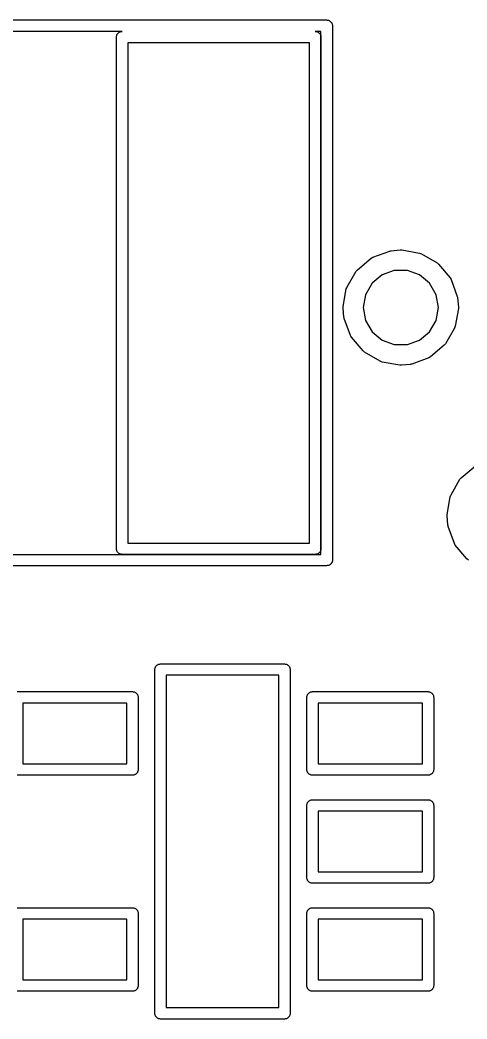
# Model space of a CAD drawing. Extents: x 105.1 to 166.9, y -128.1 to -71.6.
# Drawn here: x 138.34 to 142.27, y -122.53 to -113.74 of the extents above; entities that cross this region are included whole.
import ezdxf

# ---------------------------------------------------------------- set-up
doc = ezdxf.new("R2010")
doc.units = 0
doc.header["$MEASUREMENT"] = 0
doc.layers.add('BLACK', color=7, linetype='CONTINUOUS')

msp = doc.modelspace()

# ---------------------------------------------------------------- linework, layer by layer
at = {"layer": 'Black'}
for p, q in [((136.334, -113.744), (141.034, -113.744)), ((141.034, -113.744), (141.039, -113.745)), ((141.039, -113.745), (141.043, -113.745)), ((141.043, -113.745), (141.047, -113.746)), ((141.047, -113.746), (141.051, -113.747)), ((141.051, -113.747), (141.055, -113.749)), ((141.055, -113.749), (141.059, -113.751)), ((141.059, -113.751), (141.063, -113.754)), ((141.063, -113.754), (141.066, -113.756)), ((141.066, -113.756), (141.069, -113.759)), ((141.069, -113.759), (141.073, -113.762)), ((141.073, -113.762), (141.075, -113.766)), ((141.075, -113.766), (141.078, -113.769)), ((141.078, -113.769), (141.079, -113.773)), ((141.079, -113.773), (141.081, -113.777)), ((141.081, -113.777), (141.082, -113.781)), ((139.234, -113.844), (138.134, -113.844)), ((139.191, -113.869), (139.194, -113.866)), ((139.194, -113.866), (139.196, -113.862)), ((139.196, -113.862), (139.199, -113.859)), ((139.199, -113.859), (139.202, -113.856)), ((139.202, -113.856), (139.206, -113.854)), ((139.206, -113.854), (139.209, -113.851)), ((139.209, -113.851), (139.213, -113.849)), ((139.213, -113.849), (139.217, -113.847)), ((139.217, -113.847), (139.221, -113.846)), ((139.221, -113.846), (139.226, -113.845)), ((139.226, -113.845), (139.23, -113.845)), ((139.23, -113.845), (139.234, -113.844)), ((140.934, -113.844), (140.939, -113.845)), ((140.984, -113.844), (140.934, -113.844)), ((140.939, -113.845), (140.943, -113.845)), ((140.943, -113.845), (140.947, -113.846)), ((140.947, -113.846), (140.951, -113.847)), ((140.951, -113.847), (140.955, -113.849)), ((140.955, -113.849), (140.959, -113.851)), ((140.959, -113.851), (140.963, -113.854)), ((140.963, -113.854), (140.966, -113.856)), ((140.966, -113.856), (140.969, -113.859)), ((140.969, -113.859), (140.973, -113.862)), ((140.973, -113.862), (140.975, -113.866)), ((140.975, -113.866), (140.978, -113.869)), ((140.984, -118.444), (140.984, -113.844)), ((141.082, -113.781), (141.084, -113.786)), ((141.084, -113.786), (141.084, -113.79)), ((141.084, -113.79), (141.084, -113.794)), ((141.084, -113.794), (141.084, -118.494)), ((139.184, -113.894), (139.185, -113.89)), ((139.184, -118.394), (139.184, -113.894)), ((139.185, -113.886), (139.187, -113.881)), ((139.185, -113.89), (139.185, -113.886)), ((139.187, -113.877), (139.189, -113.873)), ((139.187, -113.881), (139.187, -113.877)), ((139.189, -113.873), (139.191, -113.869)), ((139.284, -113.944), (139.284, -118.344)), ((140.884, -113.944), (139.284, -113.944)), ((140.884, -118.344), (140.884, -113.944)), ((140.978, -113.869), (140.979, -113.873)), ((140.979, -113.873), (140.981, -113.877)), ((140.981, -113.877), (140.982, -113.881)), ((140.982, -113.881), (140.983, -113.886)), ((140.983, -113.886), (140.983, -113.89)), ((140.983, -113.89), (140.984, -113.894)), ((140.984, -113.894), (140.984, -118.394)), ((141.44, -115.83), (141.59, -115.776)), ((141.59, -115.776), (141.596, -115.775)), ((141.596, -115.775), (141.602, -115.773)), ((141.602, -115.773), (141.682, -115.766)), ((141.682, -115.766), (141.688, -115.766)), ((141.688, -115.766), (141.695, -115.766)), ((141.695, -115.766), (141.851, -115.794)), ((141.851, -115.794), (141.851, -115.794)), ((141.851, -115.794), (141.859, -115.797)), ((141.859, -115.797), (141.868, -115.8)), ((141.304, -115.941), (141.425, -115.839)), ((141.425, -115.839), (141.44, -115.83)), ((141.425, -115.839), (141.425, -115.839)), ((141.868, -115.8), (141.868, -115.8)), ((141.868, -115.8), (142.005, -115.879)), ((142.005, -115.879), (142.005, -115.879)), ((142.005, -115.879), (142.012, -115.885)), ((142.012, -115.885), (142.018, -115.891)), ((141.213, -116.092), (141.293, -115.954)), ((141.293, -115.954), (141.299, -115.947)), ((141.293, -115.954), (141.293, -115.954)), ((141.299, -115.947), (141.304, -115.941)), ((141.304, -115.941), (141.304, -115.941)), ((141.629, -115.947), (141.521, -115.986)), ((141.744, -115.947), (141.629, -115.947)), ((141.852, -115.986), (141.744, -115.947)), ((142.018, -115.891), (142.018, -115.891)), ((142.018, -115.891), (142.12, -116.012)), ((141.433, -116.06), (141.375, -116.16)), ((141.521, -115.986), (141.433, -116.06)), ((141.94, -116.06), (141.852, -115.986)), ((141.997, -116.16), (141.94, -116.06)), ((142.12, -116.012), (142.12, -116.012)), ((142.12, -116.012), (142.129, -116.027)), ((142.129, -116.027), (142.183, -116.176)), ((141.18, -116.264), (141.207, -116.108)), ((141.207, -116.108), (141.21, -116.1)), ((141.207, -116.108), (141.207, -116.108)), ((141.21, -116.1), (141.213, -116.092)), ((141.213, -116.092), (141.213, -116.092)), ((141.375, -116.16), (141.355, -116.273)), ((142.017, -116.273), (141.997, -116.16)), ((142.183, -116.176), (142.185, -116.183)), ((142.185, -116.183), (142.186, -116.189)), ((142.186, -116.189), (142.193, -116.269)), ((141.179, -116.277), (141.18, -116.271)), ((141.186, -116.357), (141.179, -116.277)), ((141.18, -116.271), (141.18, -116.264)), ((141.355, -116.273), (141.375, -116.386)), ((141.997, -116.386), (142.017, -116.273)), ((142.193, -116.282), (142.165, -116.438)), ((142.193, -116.269), (142.193, -116.275)), ((142.193, -116.275), (142.193, -116.282)), ((141.188, -116.363), (141.186, -116.357)), ((141.189, -116.369), (141.188, -116.363)), ((141.243, -116.519), (141.189, -116.369)), ((141.375, -116.386), (141.433, -116.486)), ((141.94, -116.486), (141.997, -116.386)), ((141.433, -116.486), (141.521, -116.56)), ((141.852, -116.56), (141.94, -116.486)), ((142.159, -116.454), (142.08, -116.592)), ((142.162, -116.446), (142.159, -116.454)), ((142.159, -116.454), (142.159, -116.454)), ((142.165, -116.438), (142.162, -116.446)), ((142.165, -116.438), (142.165, -116.438)), ((141.246, -116.524), (141.243, -116.519)), ((141.243, -116.519), (141.243, -116.519)), ((141.252, -116.534), (141.246, -116.524)), ((141.354, -116.655), (141.252, -116.534)), ((141.252, -116.534), (141.252, -116.534)), ((141.521, -116.56), (141.629, -116.599)), ((141.744, -116.599), (141.852, -116.56)), ((141.367, -116.666), (141.354, -116.655)), ((141.505, -116.746), (141.367, -116.666)), ((141.367, -116.666), (141.367, -116.666)), ((141.629, -116.599), (141.744, -116.599)), ((142.069, -116.605), (141.947, -116.707)), ((142.08, -116.592), (142.069, -116.605)), ((142.069, -116.605), (142.069, -116.605)), ((141.515, -116.749), (141.505, -116.746)), ((141.505, -116.746), (141.505, -116.746)), ((141.521, -116.752), (141.515, -116.749)), ((141.678, -116.779), (141.521, -116.752)), ((141.521, -116.752), (141.521, -116.752)), ((141.932, -116.716), (141.783, -116.77)), ((141.947, -116.707), (141.932, -116.716)), ((141.947, -116.707), (141.947, -116.707)), ((141.684, -116.779), (141.678, -116.779)), ((141.691, -116.78), (141.684, -116.779)), ((141.77, -116.773), (141.691, -116.78)), ((141.776, -116.771), (141.77, -116.773)), ((141.783, -116.77), (141.776, -116.771)), ((142.218, -117.77), (142.34, -117.667)), ((142.128, -117.92), (142.207, -117.783)), ((142.207, -117.783), (142.215, -117.774)), ((142.207, -117.783), (142.207, -117.783)), ((142.215, -117.774), (142.218, -117.77)), ((142.218, -117.77), (142.218, -117.77)), ((142.094, -118.093), (142.122, -117.937)), ((142.122, -117.937), (142.127, -117.922)), ((142.122, -117.937), (142.122, -117.937)), ((142.127, -117.922), (142.128, -117.92)), ((142.128, -117.92), (142.128, -117.92)), ((142.094, -118.1), (142.094, -118.093)), ((142.094, -118.106), (142.094, -118.1)), ((142.101, -118.185), (142.094, -118.106)), ((142.102, -118.192), (142.101, -118.185)), ((142.103, -118.198), (142.102, -118.192)), ((142.158, -118.347), (142.103, -118.198)), ((139.284, -118.344), (140.884, -118.344)), ((142.166, -118.362), (142.158, -118.347)), ((139.185, -118.398), (139.184, -118.394)), ((139.185, -118.403), (139.185, -118.398)), ((139.187, -118.407), (139.185, -118.403)), ((139.187, -118.411), (139.187, -118.407)), ((139.189, -118.415), (139.187, -118.411)), ((139.191, -118.419), (139.189, -118.415)), ((139.194, -118.423), (139.191, -118.419)), ((139.196, -118.426), (139.194, -118.423)), ((139.199, -118.429), (139.196, -118.426)), ((139.202, -118.432), (139.199, -118.429)), ((139.206, -118.435), (139.202, -118.432)), ((139.209, -118.437), (139.206, -118.435)), ((140.963, -118.435), (140.959, -118.437)), ((140.966, -118.432), (140.963, -118.435)), ((140.969, -118.429), (140.966, -118.432)), ((140.973, -118.426), (140.969, -118.429)), ((140.975, -118.423), (140.973, -118.426)), ((140.978, -118.419), (140.975, -118.423)), ((140.979, -118.415), (140.978, -118.419)), ((140.981, -118.411), (140.979, -118.415)), ((140.982, -118.407), (140.981, -118.411)), ((140.983, -118.403), (140.982, -118.407)), ((140.984, -118.394), (140.983, -118.398)), ((140.983, -118.398), (140.983, -118.403)), ((142.268, -118.484), (142.166, -118.362)), ((142.166, -118.362), (142.166, -118.362)), ((136.384, -118.444), (140.984, -118.444)), ((139.213, -118.439), (139.209, -118.437)), ((139.217, -118.441), (139.213, -118.439)), ((139.221, -118.442), (139.217, -118.441)), ((139.226, -118.443), (139.221, -118.442)), ((139.23, -118.443), (139.226, -118.443)), ((139.234, -118.444), (139.23, -118.443)), ((140.934, -118.444), (139.234, -118.444)), ((140.939, -118.443), (140.934, -118.444)), ((140.943, -118.443), (140.939, -118.443)), ((140.947, -118.442), (140.943, -118.443)), ((140.951, -118.441), (140.947, -118.442)), ((140.955, -118.439), (140.951, -118.441)), ((140.959, -118.437), (140.955, -118.439)), ((141.075, -118.523), (141.073, -118.526)), ((141.078, -118.519), (141.075, -118.523)), ((141.079, -118.515), (141.078, -118.519)), ((141.081, -118.511), (141.079, -118.515)), ((141.082, -118.507), (141.081, -118.511)), ((141.084, -118.503), (141.082, -118.507)), ((141.084, -118.494), (141.084, -118.499)), ((141.084, -118.499), (141.084, -118.503)), ((142.282, -118.495), (142.268, -118.484)), ((142.268, -118.484), (142.268, -118.484)), ((141.034, -118.544), (136.334, -118.544)), ((141.039, -118.543), (141.034, -118.544)), ((141.043, -118.543), (141.039, -118.543)), ((141.047, -118.542), (141.043, -118.543)), ((141.051, -118.541), (141.047, -118.542)), ((141.055, -118.539), (141.051, -118.541)), ((141.059, -118.538), (141.055, -118.539)), ((141.063, -118.535), (141.059, -118.538)), ((141.066, -118.533), (141.063, -118.535)), ((141.069, -118.529), (141.066, -118.533)), ((141.073, -118.526), (141.069, -118.529)), ((139.521, -119.457), (139.522, -119.453)), ((139.521, -122.48), (139.521, -119.457)), ((139.522, -119.449), (139.524, -119.445)), ((139.522, -119.453), (139.522, -119.449)), ((139.524, -119.445), (139.525, -119.44)), ((139.525, -119.44), (139.527, -119.437)), ((139.527, -119.437), (139.528, -119.432)), ((139.528, -119.432), (139.531, -119.429)), ((139.531, -119.429), (139.533, -119.425)), ((139.533, -119.425), (139.537, -119.422)), ((139.537, -119.422), (139.539, -119.419)), ((139.539, -119.419), (139.543, -119.417)), ((139.543, -119.417), (139.546, -119.414)), ((139.546, -119.414), (139.551, -119.413)), ((139.551, -119.413), (139.554, -119.41)), ((139.554, -119.41), (139.559, -119.41)), ((139.559, -119.41), (139.563, -119.408)), ((139.563, -119.408), (139.567, -119.408)), ((139.567, -119.408), (139.571, -119.407)), ((139.571, -119.407), (140.664, -119.407)), ((140.664, -119.407), (140.668, -119.408)), ((140.668, -119.408), (140.672, -119.408)), ((140.672, -119.408), (140.676, -119.41)), ((140.676, -119.41), (140.681, -119.41)), ((140.681, -119.41), (140.685, -119.413)), ((140.685, -119.413), (140.689, -119.414)), ((140.689, -119.414), (140.692, -119.417)), ((140.692, -119.417), (140.696, -119.419)), ((140.696, -119.419), (140.699, -119.422)), ((140.699, -119.422), (140.702, -119.425)), ((140.702, -119.425), (140.704, -119.429)), ((140.704, -119.429), (140.707, -119.432)), ((140.707, -119.432), (140.708, -119.437)), ((140.708, -119.437), (140.711, -119.44)), ((140.711, -119.44), (140.711, -119.445)), ((140.711, -119.445), (140.713, -119.449)), ((140.713, -119.449), (140.713, -119.453)), ((140.713, -119.453), (140.714, -119.457)), ((140.714, -119.457), (140.714, -122.48)), ((139.621, -119.507), (139.621, -122.43)), ((140.614, -119.507), (139.621, -119.507)), ((140.614, -122.43), (140.614, -119.507)), ((138.31, -119.651), (139.326, -119.651)), ((139.326, -119.651), (139.33, -119.652)), ((139.33, -119.652), (139.334, -119.652)), ((139.334, -119.652), (139.338, -119.653)), ((139.338, -119.653), (139.343, -119.654)), ((139.343, -119.654), (139.346, -119.656)), ((139.346, -119.656), (139.351, -119.658)), ((139.351, -119.658), (139.354, -119.661)), ((139.354, -119.661), (139.358, -119.663)), ((139.358, -119.663), (139.361, -119.666)), ((140.875, -119.666), (140.877, -119.663)), ((140.877, -119.663), (140.881, -119.661)), ((140.881, -119.661), (140.885, -119.658)), ((140.885, -119.658), (140.889, -119.656)), ((140.889, -119.656), (140.892, -119.654)), ((140.892, -119.654), (140.897, -119.653)), ((140.897, -119.653), (140.901, -119.652)), ((140.901, -119.652), (140.905, -119.652)), ((140.905, -119.652), (140.91, -119.651)), ((140.91, -119.651), (141.926, -119.651)), ((141.926, -119.651), (141.93, -119.652)), ((141.93, -119.652), (141.934, -119.652)), ((141.934, -119.652), (141.938, -119.653)), ((141.938, -119.653), (141.943, -119.654)), ((141.943, -119.654), (141.946, -119.656)), ((141.946, -119.656), (141.951, -119.658)), ((141.951, -119.658), (141.954, -119.661)), ((141.954, -119.661), (141.958, -119.663)), ((141.958, -119.663), (141.961, -119.666)), ((138.36, -119.751), (138.36, -120.286)), ((139.276, -119.751), (138.36, -119.751)), ((139.276, -120.286), (139.276, -119.751)), ((139.361, -119.666), (139.364, -119.669)), ((139.364, -119.669), (139.366, -119.673)), ((139.366, -119.673), (139.369, -119.676)), ((139.369, -119.676), (139.37, -119.68)), ((139.37, -119.68), (139.373, -119.684)), ((139.373, -119.684), (139.373, -119.688)), ((139.373, -119.688), (139.375, -119.693)), ((139.375, -119.693), (139.375, -119.697)), ((139.375, -119.697), (139.376, -119.701)), ((139.376, -119.701), (139.376, -120.336)), ((140.86, -119.693), (140.862, -119.688)), ((140.86, -119.697), (140.86, -119.693)), ((140.86, -119.701), (140.86, -119.697)), ((140.86, -120.336), (140.86, -119.701)), ((140.862, -119.688), (140.863, -119.684)), ((140.863, -119.684), (140.865, -119.68)), ((140.865, -119.68), (140.866, -119.676)), ((140.866, -119.676), (140.869, -119.673)), ((140.869, -119.673), (140.871, -119.669)), ((140.871, -119.669), (140.875, -119.666)), ((140.96, -119.751), (140.96, -120.286)), ((141.876, -119.751), (140.96, -119.751)), ((141.876, -120.286), (141.876, -119.751)), ((141.961, -119.666), (141.964, -119.669)), ((141.964, -119.669), (141.966, -119.673)), ((141.966, -119.673), (141.969, -119.676)), ((141.969, -119.676), (141.97, -119.68)), ((141.97, -119.68), (141.973, -119.684)), ((141.973, -119.684), (141.973, -119.688)), ((141.973, -119.688), (141.975, -119.693)), ((141.975, -119.693), (141.975, -119.697)), ((141.975, -119.697), (141.976, -119.701)), ((141.976, -119.701), (141.976, -120.336)), ((138.36, -120.286), (139.276, -120.286)), ((139.364, -120.368), (139.361, -120.371)), ((139.366, -120.365), (139.364, -120.368)), ((139.369, -120.361), (139.366, -120.365)), ((139.37, -120.357), (139.369, -120.361)), ((139.373, -120.353), (139.37, -120.357)), ((139.375, -120.345), (139.373, -120.349)), ((139.373, -120.349), (139.373, -120.353)), ((139.376, -120.336), (139.375, -120.341)), ((139.375, -120.341), (139.375, -120.345)), ((140.86, -120.341), (140.86, -120.336)), ((140.86, -120.345), (140.86, -120.341)), ((140.862, -120.349), (140.86, -120.345)), ((140.863, -120.353), (140.862, -120.349)), ((140.865, -120.357), (140.863, -120.353)), ((140.866, -120.361), (140.865, -120.357)), ((140.869, -120.365), (140.866, -120.361)), ((140.871, -120.368), (140.869, -120.365)), ((140.875, -120.371), (140.871, -120.368)), ((140.96, -120.286), (141.876, -120.286)), ((141.964, -120.368), (141.961, -120.371)), ((141.966, -120.365), (141.964, -120.368)), ((141.969, -120.361), (141.966, -120.365)), ((141.97, -120.357), (141.969, -120.361)), ((141.973, -120.353), (141.97, -120.357)), ((141.975, -120.345), (141.973, -120.349)), ((141.973, -120.349), (141.973, -120.353)), ((141.976, -120.336), (141.975, -120.341)), ((141.975, -120.341), (141.975, -120.345)), ((139.326, -120.386), (138.31, -120.386)), ((139.33, -120.385), (139.326, -120.386)), ((139.334, -120.385), (139.33, -120.385)), ((139.338, -120.384), (139.334, -120.385)), ((139.343, -120.383), (139.338, -120.384)), ((139.346, -120.381), (139.343, -120.383)), ((139.351, -120.379), (139.346, -120.381)), ((139.354, -120.377), (139.351, -120.379)), ((139.358, -120.374), (139.354, -120.377)), ((139.361, -120.371), (139.358, -120.374)), ((140.877, -120.374), (140.875, -120.371)), ((140.881, -120.377), (140.877, -120.374)), ((140.885, -120.379), (140.881, -120.377)), ((140.889, -120.381), (140.885, -120.379)), ((140.892, -120.383), (140.889, -120.381)), ((140.897, -120.384), (140.892, -120.383)), ((140.901, -120.385), (140.897, -120.384)), ((140.905, -120.385), (140.901, -120.385)), ((140.91, -120.386), (140.905, -120.385)), ((141.926, -120.386), (140.91, -120.386)), ((141.93, -120.385), (141.926, -120.386)), ((141.934, -120.385), (141.93, -120.385)), ((141.938, -120.384), (141.934, -120.385)), ((141.943, -120.383), (141.938, -120.384)), ((141.946, -120.381), (141.943, -120.383)), ((141.951, -120.379), (141.946, -120.381)), ((141.954, -120.377), (141.951, -120.379)), ((141.958, -120.374), (141.954, -120.377)), ((141.961, -120.371), (141.958, -120.374)), ((140.863, -120.634), (140.865, -120.63)), ((140.865, -120.63), (140.866, -120.626)), ((140.866, -120.626), (140.869, -120.623)), ((140.869, -120.623), (140.871, -120.619)), ((140.871, -120.619), (140.875, -120.616)), ((140.875, -120.616), (140.877, -120.613)), ((140.877, -120.613), (140.881, -120.611)), ((140.881, -120.611), (140.885, -120.608)), ((140.885, -120.608), (140.889, -120.606)), ((140.889, -120.606), (140.892, -120.604)), ((140.892, -120.604), (140.897, -120.603)), ((140.897, -120.603), (140.901, -120.602)), ((140.901, -120.602), (140.905, -120.602)), ((140.905, -120.602), (140.91, -120.601)), ((140.91, -120.601), (141.926, -120.601)), ((141.926, -120.601), (141.93, -120.602)), ((141.93, -120.602), (141.934, -120.602)), ((141.934, -120.602), (141.938, -120.603)), ((141.938, -120.603), (141.943, -120.604)), ((141.943, -120.604), (141.946, -120.606)), ((141.946, -120.606), (141.951, -120.608)), ((141.951, -120.608), (141.954, -120.611)), ((141.954, -120.611), (141.958, -120.613)), ((141.958, -120.613), (141.961, -120.616)), ((141.961, -120.616), (141.964, -120.619)), ((141.964, -120.619), (141.966, -120.623)), ((141.966, -120.623), (141.969, -120.626)), ((141.969, -120.626), (141.97, -120.63)), ((141.97, -120.63), (141.973, -120.634)), ((140.86, -120.643), (140.862, -120.638)), ((140.86, -120.647), (140.86, -120.643)), ((140.86, -120.651), (140.86, -120.647)), ((140.86, -121.286), (140.86, -120.651)), ((140.862, -120.638), (140.863, -120.634)), ((140.96, -120.701), (140.96, -121.236)), ((141.876, -120.701), (140.96, -120.701)), ((141.876, -121.236), (141.876, -120.701)), ((141.973, -120.634), (141.973, -120.638)), ((141.973, -120.638), (141.975, -120.643)), ((141.975, -120.643), (141.975, -120.647)), ((141.975, -120.647), (141.976, -120.651)), ((141.976, -120.651), (141.976, -121.286)), ((140.96, -121.236), (141.876, -121.236)), ((140.86, -121.291), (140.86, -121.286)), ((140.86, -121.295), (140.86, -121.291)), ((140.862, -121.299), (140.86, -121.295)), ((140.863, -121.303), (140.862, -121.299)), ((140.865, -121.307), (140.863, -121.303)), ((140.866, -121.311), (140.865, -121.307)), ((140.869, -121.315), (140.866, -121.311)), ((140.871, -121.318), (140.869, -121.315)), ((140.875, -121.321), (140.871, -121.318)), ((140.877, -121.325), (140.875, -121.321)), ((140.881, -121.327), (140.877, -121.325)), ((140.885, -121.33), (140.881, -121.327)), ((140.889, -121.331), (140.885, -121.33)), ((140.892, -121.333), (140.889, -121.331)), ((140.897, -121.334), (140.892, -121.333)), ((140.901, -121.335), (140.897, -121.334)), ((141.938, -121.334), (141.934, -121.335)), ((141.943, -121.333), (141.938, -121.334)), ((141.946, -121.331), (141.943, -121.333)), ((141.951, -121.33), (141.946, -121.331)), ((141.954, -121.327), (141.951, -121.33)), ((141.958, -121.325), (141.954, -121.327)), ((141.961, -121.321), (141.958, -121.325)), ((141.964, -121.318), (141.961, -121.321)), ((141.966, -121.315), (141.964, -121.318)), ((141.969, -121.311), (141.966, -121.315)), ((141.97, -121.307), (141.969, -121.311)), ((141.973, -121.303), (141.97, -121.307)), ((141.975, -121.295), (141.973, -121.299)), ((141.973, -121.299), (141.973, -121.303)), ((141.976, -121.286), (141.975, -121.291)), ((141.975, -121.291), (141.975, -121.295)), ((140.905, -121.335), (140.901, -121.335)), ((140.91, -121.336), (140.905, -121.335)), ((141.926, -121.336), (140.91, -121.336)), ((141.93, -121.335), (141.926, -121.336)), ((141.934, -121.335), (141.93, -121.335)), ((138.31, -121.551), (139.326, -121.551)), ((139.326, -121.551), (139.33, -121.552)), ((139.33, -121.552), (139.334, -121.552)), ((139.334, -121.552), (139.338, -121.553)), ((139.338, -121.553), (139.343, -121.554)), ((139.343, -121.554), (139.346, -121.556)), ((139.346, -121.556), (139.351, -121.558)), ((139.351, -121.558), (139.354, -121.561)), ((139.354, -121.561), (139.358, -121.563)), ((139.358, -121.563), (139.361, -121.566)), ((139.361, -121.566), (139.364, -121.569)), ((139.364, -121.569), (139.366, -121.573)), ((139.366, -121.573), (139.369, -121.576)), ((139.369, -121.576), (139.37, -121.58)), ((139.37, -121.58), (139.373, -121.584)), ((139.373, -121.584), (139.373, -121.588)), ((139.373, -121.588), (139.375, -121.593)), ((139.375, -121.593), (139.375, -121.597)), ((139.375, -121.597), (139.376, -121.601)), ((140.86, -121.593), (140.862, -121.588)), ((140.86, -121.597), (140.86, -121.593)), ((140.86, -121.601), (140.86, -121.597)), ((140.862, -121.588), (140.863, -121.584)), ((140.863, -121.584), (140.865, -121.58)), ((140.865, -121.58), (140.866, -121.576)), ((140.866, -121.576), (140.869, -121.573)), ((140.869, -121.573), (140.871, -121.569)), ((140.871, -121.569), (140.875, -121.566)), ((140.875, -121.566), (140.877, -121.563)), ((140.877, -121.563), (140.881, -121.561)), ((140.881, -121.561), (140.885, -121.558)), ((140.885, -121.558), (140.889, -121.556)), ((140.889, -121.556), (140.892, -121.554)), ((140.892, -121.554), (140.897, -121.553)), ((140.897, -121.553), (140.901, -121.552)), ((140.901, -121.552), (140.905, -121.552)), ((140.905, -121.552), (140.91, -121.551)), ((140.91, -121.551), (141.926, -121.551)), ((141.926, -121.551), (141.93, -121.552)), ((141.93, -121.552), (141.934, -121.552)), ((141.934, -121.552), (141.938, -121.553)), ((141.938, -121.553), (141.943, -121.554)), ((141.943, -121.554), (141.946, -121.556)), ((141.946, -121.556), (141.951, -121.558)), ((141.951, -121.558), (141.954, -121.561)), ((141.954, -121.561), (141.958, -121.563)), ((141.958, -121.563), (141.961, -121.566)), ((141.961, -121.566), (141.964, -121.569)), ((141.964, -121.569), (141.966, -121.573)), ((141.966, -121.573), (141.969, -121.576)), ((141.969, -121.576), (141.97, -121.58)), ((141.97, -121.58), (141.973, -121.584)), ((141.973, -121.584), (141.973, -121.588)), ((141.973, -121.588), (141.975, -121.593)), ((141.975, -121.593), (141.975, -121.597)), ((141.975, -121.597), (141.976, -121.601)), ((138.36, -121.651), (138.36, -122.186)), ((139.276, -121.651), (138.36, -121.651)), ((139.276, -122.186), (139.276, -121.651)), ((139.376, -121.601), (139.376, -122.236)), ((140.86, -122.236), (140.86, -121.601)), ((140.96, -121.651), (140.96, -122.186)), ((141.876, -121.651), (140.96, -121.651)), ((141.876, -122.186), (141.876, -121.651)), ((141.976, -121.601), (141.976, -122.236)), ((138.36, -122.186), (139.276, -122.186)), ((140.96, -122.186), (141.876, -122.186)), ((139.326, -122.286), (138.31, -122.286)), ((139.33, -122.285), (139.326, -122.286)), ((139.334, -122.285), (139.33, -122.285)), ((139.338, -122.284), (139.334, -122.285)), ((139.343, -122.283), (139.338, -122.284)), ((139.346, -122.281), (139.343, -122.283)), ((139.351, -122.28), (139.346, -122.281)), ((139.354, -122.277), (139.351, -122.28)), ((139.358, -122.275), (139.354, -122.277)), ((139.361, -122.271), (139.358, -122.275)), ((139.364, -122.268), (139.361, -122.271)), ((139.366, -122.265), (139.364, -122.268)), ((139.369, -122.261), (139.366, -122.265)), ((139.37, -122.257), (139.369, -122.261)), ((139.373, -122.253), (139.37, -122.257)), ((139.375, -122.245), (139.373, -122.249)), ((139.373, -122.249), (139.373, -122.253)), ((139.376, -122.236), (139.375, -122.241)), ((139.375, -122.241), (139.375, -122.245)), ((140.86, -122.241), (140.86, -122.236)), ((140.86, -122.245), (140.86, -122.241)), ((140.862, -122.249), (140.86, -122.245)), ((140.863, -122.253), (140.862, -122.249)), ((140.865, -122.257), (140.863, -122.253)), ((140.866, -122.261), (140.865, -122.257)), ((140.869, -122.265), (140.866, -122.261)), ((140.871, -122.268), (140.869, -122.265)), ((140.875, -122.271), (140.871, -122.268)), ((140.877, -122.275), (140.875, -122.271)), ((140.881, -122.277), (140.877, -122.275)), ((140.885, -122.28), (140.881, -122.277)), ((140.889, -122.281), (140.885, -122.28)), ((140.892, -122.283), (140.889, -122.281)), ((140.897, -122.284), (140.892, -122.283)), ((140.901, -122.285), (140.897, -122.284)), ((140.905, -122.285), (140.901, -122.285)), ((140.91, -122.286), (140.905, -122.285)), ((141.926, -122.286), (140.91, -122.286)), ((141.93, -122.285), (141.926, -122.286)), ((141.934, -122.285), (141.93, -122.285)), ((141.938, -122.284), (141.934, -122.285)), ((141.943, -122.283), (141.938, -122.284)), ((141.946, -122.281), (141.943, -122.283)), ((141.951, -122.28), (141.946, -122.281)), ((141.954, -122.277), (141.951, -122.28)), ((141.958, -122.275), (141.954, -122.277)), ((141.961, -122.271), (141.958, -122.275)), ((141.964, -122.268), (141.961, -122.271)), ((141.966, -122.265), (141.964, -122.268)), ((141.969, -122.261), (141.966, -122.265)), ((141.97, -122.257), (141.969, -122.261)), ((141.973, -122.253), (141.97, -122.257)), ((141.975, -122.245), (141.973, -122.249)), ((141.973, -122.249), (141.973, -122.253)), ((141.976, -122.236), (141.975, -122.241)), ((141.975, -122.241), (141.975, -122.245)), ((139.621, -122.43), (140.614, -122.43)), ((139.522, -122.484), (139.521, -122.48)), ((139.522, -122.489), (139.522, -122.484)), ((139.524, -122.493), (139.522, -122.489)), ((139.525, -122.497), (139.524, -122.493)), ((139.527, -122.501), (139.525, -122.497)), ((139.528, -122.505), (139.527, -122.501)), ((139.531, -122.508), (139.528, -122.505)), ((139.533, -122.512), (139.531, -122.508)), ((139.537, -122.515), (139.533, -122.512)), ((139.539, -122.518), (139.537, -122.515)), ((139.543, -122.52), (139.539, -122.518)), ((139.546, -122.523), (139.543, -122.52)), ((139.551, -122.525), (139.546, -122.523)), ((139.554, -122.527), (139.551, -122.525)), ((139.559, -122.528), (139.554, -122.527)), ((139.563, -122.529), (139.559, -122.528)), ((139.567, -122.529), (139.563, -122.529)), ((139.571, -122.53), (139.567, -122.529)), ((140.664, -122.53), (139.571, -122.53)), ((140.668, -122.529), (140.664, -122.53)), ((140.672, -122.529), (140.668, -122.529)), ((140.676, -122.528), (140.672, -122.529)), ((140.681, -122.527), (140.676, -122.528)), ((140.685, -122.525), (140.681, -122.527)), ((140.689, -122.523), (140.685, -122.525)), ((140.692, -122.52), (140.689, -122.523)), ((140.696, -122.518), (140.692, -122.52)), ((140.699, -122.515), (140.696, -122.518)), ((140.702, -122.512), (140.699, -122.515)), ((140.704, -122.508), (140.702, -122.512)), ((140.707, -122.505), (140.704, -122.508)), ((140.708, -122.501), (140.707, -122.505)), ((140.711, -122.497), (140.708, -122.501)), ((140.713, -122.489), (140.711, -122.493)), ((140.711, -122.493), (140.711, -122.497)), ((140.714, -122.48), (140.713, -122.484)), ((140.713, -122.484), (140.713, -122.489))]:
    msp.add_line(p, q, dxfattribs=at)

doc.saveas('drawing.dxf')
